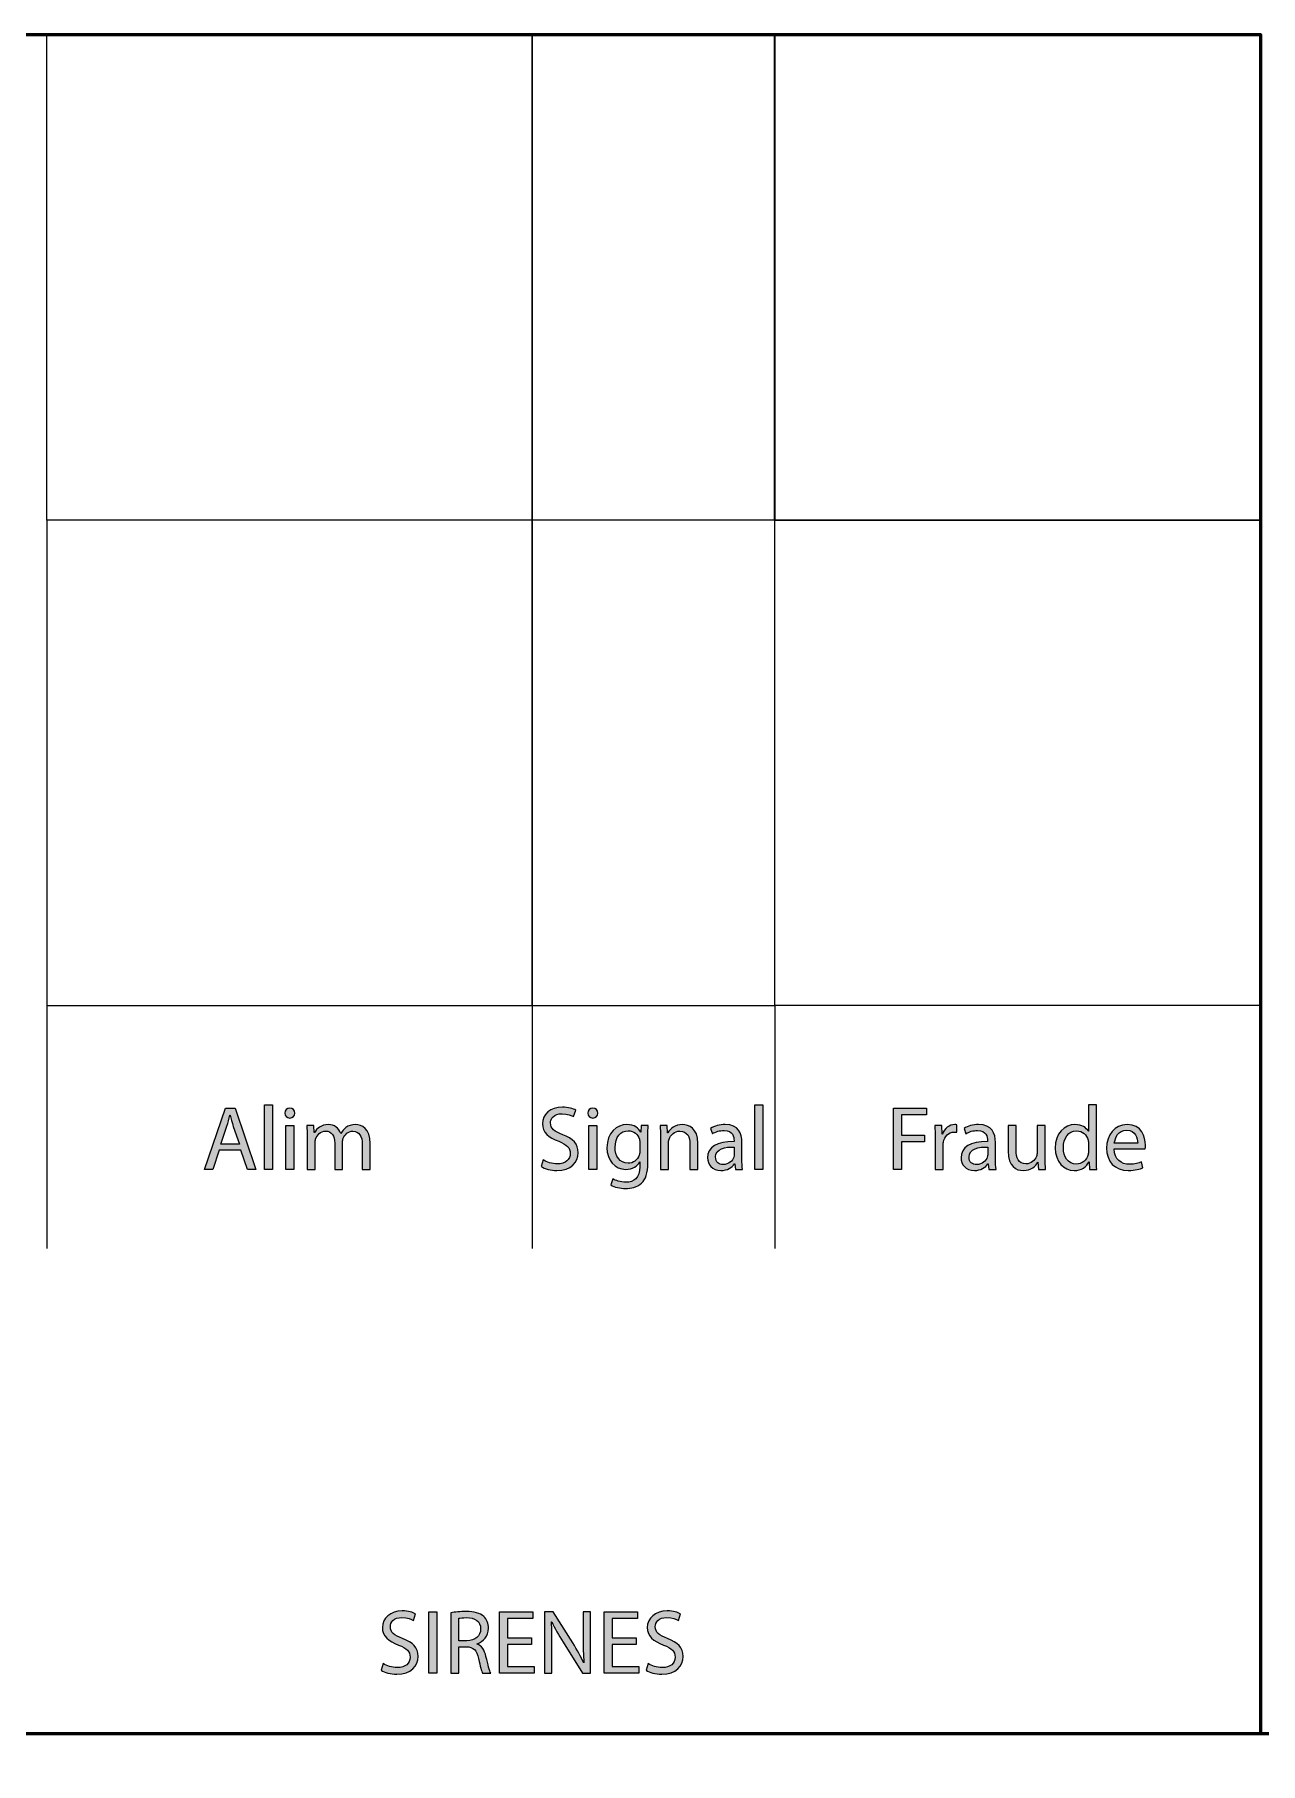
# Model space of a CAD drawing. Header units: inches. Extents: x 1 to 361, y -269 to -21.
# Drawn here: x 227.6 to 268, y -198 to -141 of the extents above; entities that cross this region are included whole.
import ezdxf

# ---------------------------------------------------------------- set-up
doc = ezdxf.new("R2010")
doc.units = ezdxf.units.IN
doc.header["$MEASUREMENT"] = 0
doc.layers.add('Layer 1', color=7, linetype='Continuous')

# ---------------------------------------------------------------- blocks, each defined once
blk = doc.blocks.new('block 26')
at = {"layer": 'Layer 1'}
h = blk.add_hatch(color=7, dxfattribs=at)
h.dxf.hatch_style = 2
edge = h.paths.add_edge_path()
edge.add_spline(control_points=[(244.368, -178.082), (244.485, -178.157), (244.653, -178.214), (244.833, -178.214), (245.099, -178.214), (245.255, -178.073), (245.255, -177.869), (245.255, -177.683), (245.147, -177.572), (244.875, -177.47), (244.545, -177.35), (244.341, -177.176), (244.341, -176.894), (244.341, -176.58), (244.602, -176.346), (244.995, -176.346), (245.198, -176.346), (245.351, -176.394), (245.438, -176.445), (245.438, -176.445), (245.366, -176.658), (245.366, -176.658), (245.303, -176.619), (245.168, -176.562), (244.986, -176.562), (244.709, -176.562), (244.605, -176.727), (244.605, -176.864), (244.605, -177.053), (244.727, -177.146), (245.006, -177.254), (245.348, -177.386), (245.519, -177.551), (245.519, -177.848), (245.519, -178.16), (245.291, -178.433), (244.815, -178.433), (244.62, -178.433), (244.407, -178.373), (244.299, -178.301), (244.299, -178.301), (244.368, -178.082), (244.368, -178.082)], knot_values=[0, 0, 0, 0, 1, 1, 1, 2, 2, 2, 3, 3, 3, 4, 4, 4, 5, 5, 5, 6, 6, 6, 7, 7, 7, 8, 8, 8, 9, 9, 9, 10, 10, 10, 11, 11, 11, 12, 12, 12, 13, 13, 13, 14, 14, 14, 14], degree=3, periodic=1)
h = blk.add_hatch(color=7, dxfattribs=at)
h.dxf.hatch_style = 2
edge = h.paths.add_edge_path()
edge.add_spline(control_points=[(246.164, -176.541), (246.164, -176.631), (246.101, -176.703), (245.996, -176.703), (245.9, -176.703), (245.837, -176.631), (245.837, -176.541), (245.837, -176.451), (245.903, -176.376), (246.002, -176.376), (246.098, -176.376), (246.164, -176.448), (246.164, -176.541)], knot_values=[0, 0, 0, 0, 1, 1, 1, 2, 2, 2, 3, 3, 3, 4, 4, 4, 4], degree=3, periodic=1)
h.paths.add_polyline_path([(245.87, -178.4), (245.87, -176.948), (246.133, -176.948), (246.133, -178.4)])
h = blk.add_hatch(color=7, dxfattribs=at)
h.dxf.hatch_style = 2
h.paths.add_polyline_path([(251.34, -176.271), (251.603, -176.271), (251.603, -178.4), (251.34, -178.4)])
h = blk.add_hatch(color=7, dxfattribs=at)
h.dxf.hatch_style = 2
edge = h.paths.add_edge_path()
edge.add_spline(control_points=[(247.813, -178.187), (247.813, -178.523), (247.744, -178.723), (247.606, -178.852), (247.462, -178.981), (247.258, -179.026), (247.075, -179.026), (246.901, -179.026), (246.709, -178.984), (246.592, -178.906), (246.592, -178.906), (246.659, -178.702), (246.659, -178.702), (246.754, -178.765), (246.904, -178.819), (247.084, -178.819), (247.354, -178.819), (247.552, -178.678), (247.552, -178.31), (247.552, -178.31), (247.552, -178.151), (247.552, -178.151), (247.552, -178.151), (247.546, -178.151), (247.546, -178.151), (247.468, -178.286), (247.309, -178.394), (247.084, -178.394), (246.725, -178.394), (246.466, -178.088), (246.466, -177.686), (246.466, -177.194), (246.787, -176.918), (247.123, -176.918), (247.375, -176.918), (247.51, -177.047), (247.576, -177.167), (247.576, -177.167), (247.582, -177.167), (247.582, -177.167), (247.582, -177.167), (247.591, -176.948), (247.591, -176.948), (247.591, -176.948), (247.825, -176.948), (247.825, -176.948), (247.816, -177.05), (247.813, -177.17), (247.813, -177.344), (247.813, -177.344), (247.813, -178.187), (247.813, -178.187)], knot_values=[0, 0, 0, 0, 1, 1, 1, 2, 2, 2, 3, 3, 3, 4, 4, 4, 5, 5, 5, 6, 6, 6, 7, 7, 7, 8, 8, 8, 9, 9, 9, 10, 10, 10, 11, 11, 11, 12, 12, 12, 13, 13, 13, 14, 14, 14, 15, 15, 15, 16, 16, 16, 17, 17, 17, 17], degree=3, periodic=1)
edge = h.paths.add_edge_path()
edge.add_spline(control_points=[(247.549, -177.521), (247.549, -177.476), (247.546, -177.437), (247.534, -177.404), (247.486, -177.248), (247.36, -177.122), (247.165, -177.122), (246.913, -177.122), (246.734, -177.335), (246.734, -177.671), (246.734, -177.956), (246.88, -178.193), (247.162, -178.193), (247.327, -178.193), (247.474, -178.091), (247.528, -177.923), (247.543, -177.878), (247.549, -177.827), (247.549, -177.782), (247.549, -177.782), (247.549, -177.521), (247.549, -177.521)], knot_values=[0, 0, 0, 0, 1, 1, 1, 2, 2, 2, 3, 3, 3, 4, 4, 4, 5, 5, 5, 6, 6, 6, 7, 7, 7, 7], degree=3, periodic=1)
h = blk.add_hatch(color=7, dxfattribs=at)
h.dxf.hatch_style = 2
edge = h.paths.add_edge_path()
edge.add_spline(control_points=[(248.23, -177.341), (248.23, -177.188), (248.227, -177.068), (248.218, -176.948), (248.218, -176.948), (248.452, -176.948), (248.452, -176.948), (248.452, -176.948), (248.466, -177.188), (248.466, -177.188), (248.466, -177.188), (248.473, -177.188), (248.473, -177.188), (248.544, -177.053), (248.712, -176.918), (248.952, -176.918), (249.153, -176.918), (249.465, -177.038), (249.465, -177.536), (249.465, -177.536), (249.465, -178.4), (249.465, -178.4), (249.465, -178.4), (249.201, -178.4), (249.201, -178.4), (249.201, -178.4), (249.201, -177.563), (249.201, -177.563), (249.201, -177.329), (249.114, -177.134), (248.865, -177.134), (248.695, -177.134), (248.56, -177.257), (248.512, -177.404), (248.5, -177.437), (248.493, -177.482), (248.493, -177.527), (248.493, -177.527), (248.493, -178.4), (248.493, -178.4), (248.493, -178.4), (248.23, -178.4), (248.23, -178.4), (248.23, -178.4), (248.23, -177.341), (248.23, -177.341)], knot_values=[0, 0, 0, 0, 1, 1, 1, 2, 2, 2, 3, 3, 3, 4, 4, 4, 5, 5, 5, 6, 6, 6, 7, 7, 7, 8, 8, 8, 9, 9, 9, 10, 10, 10, 11, 11, 11, 12, 12, 12, 13, 13, 13, 14, 14, 14, 15, 15, 15, 15], degree=3, periodic=1)
h = blk.add_hatch(color=7, dxfattribs=at)
h.dxf.hatch_style = 2
edge = h.paths.add_edge_path()
edge.add_spline(control_points=[(250.913, -178.052), (250.913, -178.178), (250.919, -178.301), (250.935, -178.4), (250.935, -178.4), (250.698, -178.4), (250.698, -178.4), (250.698, -178.4), (250.677, -178.217), (250.677, -178.217), (250.677, -178.217), (250.667, -178.217), (250.667, -178.217), (250.587, -178.331), (250.431, -178.433), (250.223, -178.433), (249.93, -178.433), (249.78, -178.226), (249.78, -178.016), (249.78, -177.665), (250.092, -177.473), (250.653, -177.476), (250.653, -177.476), (250.653, -177.446), (250.653, -177.446), (250.653, -177.329), (250.62, -177.11), (250.323, -177.113), (250.185, -177.113), (250.044, -177.152), (249.942, -177.221), (249.942, -177.221), (249.882, -177.044), (249.882, -177.044), (250.002, -176.969), (250.179, -176.918), (250.362, -176.918), (250.806, -176.918), (250.913, -177.221), (250.913, -177.509), (250.913, -177.509), (250.913, -178.052), (250.913, -178.052)], knot_values=[0, 0, 0, 0, 1, 1, 1, 2, 2, 2, 3, 3, 3, 4, 4, 4, 5, 5, 5, 6, 6, 6, 7, 7, 7, 8, 8, 8, 9, 9, 9, 10, 10, 10, 11, 11, 11, 12, 12, 12, 13, 13, 13, 14, 14, 14, 14], degree=3, periodic=1)
edge = h.paths.add_edge_path()
edge.add_spline(control_points=[(250.658, -177.659), (250.371, -177.653), (250.044, -177.704), (250.044, -177.986), (250.044, -178.16), (250.158, -178.238), (250.29, -178.238), (250.482, -178.238), (250.605, -178.118), (250.647, -177.995), (250.656, -177.965), (250.658, -177.935), (250.658, -177.911), (250.658, -177.911), (250.658, -177.659), (250.658, -177.659)], knot_values=[0, 0, 0, 0, 1, 1, 1, 2, 2, 2, 3, 3, 3, 4, 4, 4, 5, 5, 5, 5], degree=3, periodic=1)
at = {"layer": 'Layer 1', "lineweight": 0}
for points in [[(251.34, -176.271), (251.603, -176.271), (251.603, -178.4), (251.34, -178.4), (251.34, -176.271)], [(245.87, -178.4), (245.87, -176.948), (246.133, -176.948), (246.133, -178.4), (245.87, -178.4)]]:
    blk.add_lwpolyline(points, dxfattribs=at)
for points, knots in [([(244.368, -178.082), (244.485, -178.157), (244.653, -178.214), (244.833, -178.214), (245.099, -178.214), (245.255, -178.073), (245.255, -177.869), (245.255, -177.683), (245.147, -177.572), (244.875, -177.47), (244.545, -177.35), (244.341, -177.176), (244.341, -176.894), (244.341, -176.58), (244.602, -176.346), (244.995, -176.346), (245.198, -176.346), (245.351, -176.394), (245.438, -176.445), (245.438, -176.445), (245.366, -176.658), (245.366, -176.658), (245.303, -176.619), (245.168, -176.562), (244.986, -176.562), (244.709, -176.562), (244.605, -176.727), (244.605, -176.864), (244.605, -177.053), (244.727, -177.146), (245.006, -177.254), (245.348, -177.386), (245.519, -177.551), (245.519, -177.848), (245.519, -178.16), (245.291, -178.433), (244.815, -178.433), (244.62, -178.433), (244.407, -178.373), (244.299, -178.301), (244.299, -178.301), (244.368, -178.082), (244.368, -178.082)], [0, 0, 0, 0, 1, 1, 1, 2, 2, 2, 3, 3, 3, 4, 4, 4, 5, 5, 5, 6, 6, 6, 7, 7, 7, 8, 8, 8, 9, 9, 9, 10, 10, 10, 11, 11, 11, 12, 12, 12, 13, 13, 13, 14, 14, 14, 14]), ([(246.164, -176.541), (246.164, -176.631), (246.101, -176.703), (245.996, -176.703), (245.9, -176.703), (245.837, -176.631), (245.837, -176.541), (245.837, -176.451), (245.903, -176.376), (246.002, -176.376), (246.098, -176.376), (246.164, -176.448), (246.164, -176.541)], [0, 0, 0, 0, 1, 1, 1, 2, 2, 2, 3, 3, 3, 4, 4, 4, 4]), ([(247.813, -178.187), (247.813, -178.523), (247.744, -178.723), (247.606, -178.852), (247.462, -178.981), (247.258, -179.026), (247.075, -179.026), (246.901, -179.026), (246.709, -178.984), (246.592, -178.906), (246.592, -178.906), (246.659, -178.702), (246.659, -178.702), (246.754, -178.765), (246.904, -178.819), (247.084, -178.819), (247.354, -178.819), (247.552, -178.678), (247.552, -178.31), (247.552, -178.31), (247.552, -178.151), (247.552, -178.151), (247.552, -178.151), (247.546, -178.151), (247.546, -178.151), (247.468, -178.286), (247.309, -178.394), (247.084, -178.394), (246.725, -178.394), (246.466, -178.088), (246.466, -177.686), (246.466, -177.194), (246.787, -176.918), (247.123, -176.918), (247.375, -176.918), (247.51, -177.047), (247.576, -177.167), (247.576, -177.167), (247.582, -177.167), (247.582, -177.167), (247.582, -177.167), (247.591, -176.948), (247.591, -176.948), (247.591, -176.948), (247.825, -176.948), (247.825, -176.948), (247.816, -177.05), (247.813, -177.17), (247.813, -177.344), (247.813, -177.344), (247.813, -178.187), (247.813, -178.187)], [0, 0, 0, 0, 1, 1, 1, 2, 2, 2, 3, 3, 3, 4, 4, 4, 5, 5, 5, 6, 6, 6, 7, 7, 7, 8, 8, 8, 9, 9, 9, 10, 10, 10, 11, 11, 11, 12, 12, 12, 13, 13, 13, 14, 14, 14, 15, 15, 15, 16, 16, 16, 17, 17, 17, 17]), ([(247.549, -177.521), (247.549, -177.476), (247.546, -177.437), (247.534, -177.404), (247.486, -177.248), (247.36, -177.122), (247.165, -177.122), (246.913, -177.122), (246.734, -177.335), (246.734, -177.671), (246.734, -177.956), (246.88, -178.193), (247.162, -178.193), (247.327, -178.193), (247.474, -178.091), (247.528, -177.923), (247.543, -177.878), (247.549, -177.827), (247.549, -177.782), (247.549, -177.782), (247.549, -177.521), (247.549, -177.521)], [0, 0, 0, 0, 1, 1, 1, 2, 2, 2, 3, 3, 3, 4, 4, 4, 5, 5, 5, 6, 6, 6, 7, 7, 7, 7]), ([(248.23, -177.341), (248.23, -177.188), (248.227, -177.068), (248.218, -176.948), (248.218, -176.948), (248.452, -176.948), (248.452, -176.948), (248.452, -176.948), (248.466, -177.188), (248.466, -177.188), (248.466, -177.188), (248.473, -177.188), (248.473, -177.188), (248.544, -177.053), (248.712, -176.918), (248.952, -176.918), (249.153, -176.918), (249.465, -177.038), (249.465, -177.536), (249.465, -177.536), (249.465, -178.4), (249.465, -178.4), (249.465, -178.4), (249.201, -178.4), (249.201, -178.4), (249.201, -178.4), (249.201, -177.563), (249.201, -177.563), (249.201, -177.329), (249.114, -177.134), (248.865, -177.134), (248.695, -177.134), (248.56, -177.257), (248.512, -177.404), (248.5, -177.437), (248.493, -177.482), (248.493, -177.527), (248.493, -177.527), (248.493, -178.4), (248.493, -178.4), (248.493, -178.4), (248.23, -178.4), (248.23, -178.4), (248.23, -178.4), (248.23, -177.341), (248.23, -177.341)], [0, 0, 0, 0, 1, 1, 1, 2, 2, 2, 3, 3, 3, 4, 4, 4, 5, 5, 5, 6, 6, 6, 7, 7, 7, 8, 8, 8, 9, 9, 9, 10, 10, 10, 11, 11, 11, 12, 12, 12, 13, 13, 13, 14, 14, 14, 15, 15, 15, 15]), ([(250.913, -178.052), (250.913, -178.178), (250.919, -178.301), (250.935, -178.4), (250.935, -178.4), (250.698, -178.4), (250.698, -178.4), (250.698, -178.4), (250.677, -178.217), (250.677, -178.217), (250.677, -178.217), (250.667, -178.217), (250.667, -178.217), (250.587, -178.331), (250.431, -178.433), (250.223, -178.433), (249.93, -178.433), (249.78, -178.226), (249.78, -178.016), (249.78, -177.665), (250.092, -177.473), (250.653, -177.476), (250.653, -177.476), (250.653, -177.446), (250.653, -177.446), (250.653, -177.329), (250.62, -177.11), (250.323, -177.113), (250.185, -177.113), (250.044, -177.152), (249.942, -177.221), (249.942, -177.221), (249.882, -177.044), (249.882, -177.044), (250.002, -176.969), (250.179, -176.918), (250.362, -176.918), (250.806, -176.918), (250.913, -177.221), (250.913, -177.509), (250.913, -177.509), (250.913, -178.052), (250.913, -178.052)], [0, 0, 0, 0, 1, 1, 1, 2, 2, 2, 3, 3, 3, 4, 4, 4, 5, 5, 5, 6, 6, 6, 7, 7, 7, 8, 8, 8, 9, 9, 9, 10, 10, 10, 11, 11, 11, 12, 12, 12, 13, 13, 13, 14, 14, 14, 14]), ([(250.658, -177.659), (250.371, -177.653), (250.044, -177.704), (250.044, -177.986), (250.044, -178.16), (250.158, -178.238), (250.29, -178.238), (250.482, -178.238), (250.605, -178.118), (250.647, -177.995), (250.656, -177.965), (250.658, -177.935), (250.658, -177.911), (250.658, -177.911), (250.658, -177.659), (250.658, -177.659)], [0, 0, 0, 0, 1, 1, 1, 2, 2, 2, 3, 3, 3, 4, 4, 4, 5, 5, 5, 5])]:
    blk.add_open_spline(points, degree=3, knots=knots, dxfattribs=at)
blk = doc.blocks.new('block 29')
at = {"layer": 'Layer 1'}
h = blk.add_hatch(color=7, dxfattribs=at)
h.dxf.hatch_style = 2
h.paths.add_polyline_path([(255.906, -176.379), (256.994, -176.379), (256.994, -176.598), (256.17, -176.598), (256.17, -177.269), (256.931, -177.269), (256.931, -177.485), (256.17, -177.485), (256.17, -178.4), (255.906, -178.4)])
h = blk.add_hatch(color=7, dxfattribs=at)
h.dxf.hatch_style = 2
edge = h.paths.add_edge_path()
edge.add_spline(control_points=[(262.596, -176.271), (262.596, -176.271), (262.596, -178.025), (262.596, -178.025), (262.596, -178.154), (262.602, -178.301), (262.608, -178.4), (262.608, -178.4), (262.374, -178.4), (262.374, -178.4), (262.374, -178.4), (262.362, -178.148), (262.362, -178.148), (262.362, -178.148), (262.353, -178.148), (262.353, -178.148), (262.275, -178.31), (262.101, -178.433), (261.864, -178.433), (261.514, -178.433), (261.241, -178.136), (261.241, -177.695), (261.237, -177.212), (261.541, -176.918), (261.891, -176.918), (262.116, -176.918), (262.263, -177.023), (262.329, -177.137), (262.329, -177.137), (262.335, -177.137), (262.335, -177.137), (262.335, -177.137), (262.335, -176.271), (262.335, -176.271), (262.335, -176.271), (262.596, -176.271), (262.596, -176.271)], knot_values=[0, 0, 0, 0, 1, 1, 1, 2, 2, 2, 3, 3, 3, 4, 4, 4, 5, 5, 5, 6, 6, 6, 7, 7, 7, 8, 8, 8, 9, 9, 9, 10, 10, 10, 11, 11, 11, 12, 12, 12, 12], degree=3, periodic=1)
edge = h.paths.add_edge_path()
edge.add_spline(control_points=[(262.335, -177.539), (262.335, -177.506), (262.332, -177.461), (262.323, -177.428), (262.284, -177.263), (262.14, -177.125), (261.942, -177.125), (261.669, -177.125), (261.508, -177.365), (261.508, -177.683), (261.508, -177.977), (261.654, -178.22), (261.936, -178.22), (262.113, -178.22), (262.275, -178.1), (262.323, -177.905), (262.332, -177.869), (262.335, -177.833), (262.335, -177.791), (262.335, -177.791), (262.335, -177.539), (262.335, -177.539)], knot_values=[0, 0, 0, 0, 1, 1, 1, 2, 2, 2, 3, 3, 3, 4, 4, 4, 5, 5, 5, 6, 6, 6, 7, 7, 7, 7], degree=3, periodic=1)
h = blk.add_hatch(color=7, dxfattribs=at)
h.dxf.hatch_style = 2
edge = h.paths.add_edge_path()
edge.add_spline(control_points=[(257.282, -177.401), (257.282, -177.23), (257.28, -177.083), (257.271, -176.948), (257.271, -176.948), (257.502, -176.948), (257.502, -176.948), (257.502, -176.948), (257.513, -177.236), (257.513, -177.236), (257.513, -177.236), (257.522, -177.236), (257.522, -177.236), (257.588, -177.041), (257.75, -176.918), (257.927, -176.918), (257.954, -176.918), (257.975, -176.922), (257.999, -176.924), (257.999, -176.924), (257.999, -177.173), (257.999, -177.173), (257.972, -177.167), (257.945, -177.167), (257.909, -177.167), (257.723, -177.167), (257.591, -177.305), (257.555, -177.503), (257.549, -177.539), (257.546, -177.584), (257.546, -177.626), (257.546, -177.626), (257.546, -178.4), (257.546, -178.4), (257.546, -178.4), (257.282, -178.4), (257.282, -178.4), (257.282, -178.4), (257.282, -177.401), (257.282, -177.401)], knot_values=[0, 0, 0, 0, 1, 1, 1, 2, 2, 2, 3, 3, 3, 4, 4, 4, 5, 5, 5, 6, 6, 6, 7, 7, 7, 8, 8, 8, 9, 9, 9, 10, 10, 10, 11, 11, 11, 12, 12, 12, 13, 13, 13, 13], degree=3, periodic=1)
h = blk.add_hatch(color=7, dxfattribs=at)
h.dxf.hatch_style = 2
edge = h.paths.add_edge_path()
edge.add_spline(control_points=[(259.268, -178.052), (259.268, -178.178), (259.274, -178.301), (259.288, -178.4), (259.288, -178.4), (259.052, -178.4), (259.052, -178.4), (259.052, -178.4), (259.031, -178.217), (259.031, -178.217), (259.031, -178.217), (259.022, -178.217), (259.022, -178.217), (258.941, -178.331), (258.785, -178.433), (258.578, -178.433), (258.284, -178.433), (258.134, -178.226), (258.134, -178.016), (258.134, -177.665), (258.446, -177.473), (259.006, -177.476), (259.006, -177.476), (259.006, -177.446), (259.006, -177.446), (259.006, -177.329), (258.973, -177.11), (258.677, -177.113), (258.539, -177.113), (258.398, -177.152), (258.296, -177.221), (258.296, -177.221), (258.236, -177.044), (258.236, -177.044), (258.356, -176.969), (258.533, -176.918), (258.716, -176.918), (259.159, -176.918), (259.268, -177.221), (259.268, -177.509), (259.268, -177.509), (259.268, -178.052), (259.268, -178.052)], knot_values=[0, 0, 0, 0, 1, 1, 1, 2, 2, 2, 3, 3, 3, 4, 4, 4, 5, 5, 5, 6, 6, 6, 7, 7, 7, 8, 8, 8, 9, 9, 9, 10, 10, 10, 11, 11, 11, 12, 12, 12, 13, 13, 13, 14, 14, 14, 14], degree=3, periodic=1)
edge = h.paths.add_edge_path()
edge.add_spline(control_points=[(259.013, -177.659), (258.725, -177.653), (258.398, -177.704), (258.398, -177.986), (258.398, -178.16), (258.512, -178.238), (258.644, -178.238), (258.836, -178.238), (258.959, -178.118), (259.001, -177.995), (259.01, -177.965), (259.013, -177.935), (259.013, -177.911), (259.013, -177.911), (259.013, -177.659), (259.013, -177.659)], knot_values=[0, 0, 0, 0, 1, 1, 1, 2, 2, 2, 3, 3, 3, 4, 4, 4, 5, 5, 5, 5], degree=3, periodic=1)
h = blk.add_hatch(color=7, dxfattribs=at)
h.dxf.hatch_style = 2
edge = h.paths.add_edge_path()
edge.add_spline(control_points=[(260.907, -178.001), (260.907, -178.154), (260.911, -178.286), (260.92, -178.4), (260.92, -178.4), (260.686, -178.4), (260.686, -178.4), (260.686, -178.4), (260.671, -178.163), (260.671, -178.163), (260.671, -178.163), (260.665, -178.163), (260.665, -178.163), (260.599, -178.28), (260.443, -178.433), (260.185, -178.433), (259.957, -178.433), (259.684, -178.304), (259.684, -177.797), (259.684, -177.797), (259.684, -176.948), (259.684, -176.948), (259.684, -176.948), (259.948, -176.948), (259.948, -176.948), (259.948, -176.948), (259.948, -177.749), (259.948, -177.749), (259.948, -178.025), (260.035, -178.214), (260.272, -178.214), (260.449, -178.214), (260.572, -178.091), (260.62, -177.971), (260.635, -177.935), (260.644, -177.887), (260.644, -177.836), (260.644, -177.836), (260.644, -176.948), (260.644, -176.948), (260.644, -176.948), (260.907, -176.948), (260.907, -176.948), (260.907, -176.948), (260.907, -178.001), (260.907, -178.001)], knot_values=[0, 0, 0, 0, 1, 1, 1, 2, 2, 2, 3, 3, 3, 4, 4, 4, 5, 5, 5, 6, 6, 6, 7, 7, 7, 8, 8, 8, 9, 9, 9, 10, 10, 10, 11, 11, 11, 12, 12, 12, 13, 13, 13, 14, 14, 14, 15, 15, 15, 15], degree=3, periodic=1)
h = blk.add_hatch(color=7, dxfattribs=at)
h.dxf.hatch_style = 2
edge = h.paths.add_edge_path()
edge.add_spline(control_points=[(263.184, -177.722), (263.189, -178.079), (263.415, -178.226), (263.681, -178.226), (263.87, -178.226), (263.987, -178.193), (264.083, -178.151), (264.083, -178.151), (264.131, -178.34), (264.131, -178.34), (264.038, -178.382), (263.876, -178.433), (263.646, -178.433), (263.199, -178.433), (262.932, -178.136), (262.932, -177.698), (262.932, -177.26), (263.189, -176.918), (263.613, -176.918), (264.089, -176.918), (264.212, -177.332), (264.212, -177.599), (264.212, -177.653), (264.209, -177.692), (264.203, -177.722), (264.203, -177.722), (263.184, -177.722), (263.184, -177.722)], knot_values=[0, 0, 0, 0, 1, 1, 1, 2, 2, 2, 3, 3, 3, 4, 4, 4, 5, 5, 5, 6, 6, 6, 7, 7, 7, 8, 8, 8, 9, 9, 9, 9], degree=3, periodic=1)
edge = h.paths.add_edge_path()
edge.add_spline(control_points=[(263.957, -177.533), (263.96, -177.368), (263.888, -177.107), (263.592, -177.107), (263.322, -177.107), (263.208, -177.35), (263.187, -177.533), (263.187, -177.533), (263.957, -177.533), (263.957, -177.533)], knot_values=[0, 0, 0, 0, 1, 1, 1, 2, 2, 2, 3, 3, 3, 3], degree=3, periodic=1)
at = {"layer": 'Layer 1', "lineweight": 0}
blk.add_lwpolyline([(255.906, -176.379), (256.994, -176.379), (256.994, -176.598), (256.17, -176.598), (256.17, -177.269), (256.931, -177.269), (256.931, -177.485), (256.17, -177.485), (256.17, -178.4), (255.906, -178.4), (255.906, -176.379)], dxfattribs=at)
for points, knots in [([(262.596, -176.271), (262.596, -176.271), (262.596, -178.025), (262.596, -178.025), (262.596, -178.154), (262.602, -178.301), (262.608, -178.4), (262.608, -178.4), (262.374, -178.4), (262.374, -178.4), (262.374, -178.4), (262.362, -178.148), (262.362, -178.148), (262.362, -178.148), (262.353, -178.148), (262.353, -178.148), (262.275, -178.31), (262.101, -178.433), (261.864, -178.433), (261.514, -178.433), (261.241, -178.136), (261.241, -177.695), (261.237, -177.212), (261.541, -176.918), (261.891, -176.918), (262.116, -176.918), (262.263, -177.023), (262.329, -177.137), (262.329, -177.137), (262.335, -177.137), (262.335, -177.137), (262.335, -177.137), (262.335, -176.271), (262.335, -176.271), (262.335, -176.271), (262.596, -176.271), (262.596, -176.271)], [0, 0, 0, 0, 1, 1, 1, 2, 2, 2, 3, 3, 3, 4, 4, 4, 5, 5, 5, 6, 6, 6, 7, 7, 7, 8, 8, 8, 9, 9, 9, 10, 10, 10, 11, 11, 11, 12, 12, 12, 12]), ([(257.282, -177.401), (257.282, -177.23), (257.28, -177.083), (257.271, -176.948), (257.271, -176.948), (257.502, -176.948), (257.502, -176.948), (257.502, -176.948), (257.513, -177.236), (257.513, -177.236), (257.513, -177.236), (257.522, -177.236), (257.522, -177.236), (257.588, -177.041), (257.75, -176.918), (257.927, -176.918), (257.954, -176.918), (257.975, -176.922), (257.999, -176.924), (257.999, -176.924), (257.999, -177.173), (257.999, -177.173), (257.972, -177.167), (257.945, -177.167), (257.909, -177.167), (257.723, -177.167), (257.591, -177.305), (257.555, -177.503), (257.549, -177.539), (257.546, -177.584), (257.546, -177.626), (257.546, -177.626), (257.546, -178.4), (257.546, -178.4), (257.546, -178.4), (257.282, -178.4), (257.282, -178.4), (257.282, -178.4), (257.282, -177.401), (257.282, -177.401)], [0, 0, 0, 0, 1, 1, 1, 2, 2, 2, 3, 3, 3, 4, 4, 4, 5, 5, 5, 6, 6, 6, 7, 7, 7, 8, 8, 8, 9, 9, 9, 10, 10, 10, 11, 11, 11, 12, 12, 12, 13, 13, 13, 13]), ([(259.268, -178.052), (259.268, -178.178), (259.274, -178.301), (259.288, -178.4), (259.288, -178.4), (259.052, -178.4), (259.052, -178.4), (259.052, -178.4), (259.031, -178.217), (259.031, -178.217), (259.031, -178.217), (259.022, -178.217), (259.022, -178.217), (258.941, -178.331), (258.785, -178.433), (258.578, -178.433), (258.284, -178.433), (258.134, -178.226), (258.134, -178.016), (258.134, -177.665), (258.446, -177.473), (259.006, -177.476), (259.006, -177.476), (259.006, -177.446), (259.006, -177.446), (259.006, -177.329), (258.973, -177.11), (258.677, -177.113), (258.539, -177.113), (258.398, -177.152), (258.296, -177.221), (258.296, -177.221), (258.236, -177.044), (258.236, -177.044), (258.356, -176.969), (258.533, -176.918), (258.716, -176.918), (259.159, -176.918), (259.268, -177.221), (259.268, -177.509), (259.268, -177.509), (259.268, -178.052), (259.268, -178.052)], [0, 0, 0, 0, 1, 1, 1, 2, 2, 2, 3, 3, 3, 4, 4, 4, 5, 5, 5, 6, 6, 6, 7, 7, 7, 8, 8, 8, 9, 9, 9, 10, 10, 10, 11, 11, 11, 12, 12, 12, 13, 13, 13, 14, 14, 14, 14]), ([(260.907, -178.001), (260.907, -178.154), (260.911, -178.286), (260.92, -178.4), (260.92, -178.4), (260.686, -178.4), (260.686, -178.4), (260.686, -178.4), (260.671, -178.163), (260.671, -178.163), (260.671, -178.163), (260.665, -178.163), (260.665, -178.163), (260.599, -178.28), (260.443, -178.433), (260.185, -178.433), (259.957, -178.433), (259.684, -178.304), (259.684, -177.797), (259.684, -177.797), (259.684, -176.948), (259.684, -176.948), (259.684, -176.948), (259.948, -176.948), (259.948, -176.948), (259.948, -176.948), (259.948, -177.749), (259.948, -177.749), (259.948, -178.025), (260.035, -178.214), (260.272, -178.214), (260.449, -178.214), (260.572, -178.091), (260.62, -177.971), (260.635, -177.935), (260.644, -177.887), (260.644, -177.836), (260.644, -177.836), (260.644, -176.948), (260.644, -176.948), (260.644, -176.948), (260.907, -176.948), (260.907, -176.948), (260.907, -176.948), (260.907, -178.001), (260.907, -178.001)], [0, 0, 0, 0, 1, 1, 1, 2, 2, 2, 3, 3, 3, 4, 4, 4, 5, 5, 5, 6, 6, 6, 7, 7, 7, 8, 8, 8, 9, 9, 9, 10, 10, 10, 11, 11, 11, 12, 12, 12, 13, 13, 13, 14, 14, 14, 15, 15, 15, 15]), ([(262.335, -177.539), (262.335, -177.506), (262.332, -177.461), (262.323, -177.428), (262.284, -177.263), (262.14, -177.125), (261.942, -177.125), (261.669, -177.125), (261.508, -177.365), (261.508, -177.683), (261.508, -177.977), (261.654, -178.22), (261.936, -178.22), (262.113, -178.22), (262.275, -178.1), (262.323, -177.905), (262.332, -177.869), (262.335, -177.833), (262.335, -177.791), (262.335, -177.791), (262.335, -177.539), (262.335, -177.539)], [0, 0, 0, 0, 1, 1, 1, 2, 2, 2, 3, 3, 3, 4, 4, 4, 5, 5, 5, 6, 6, 6, 7, 7, 7, 7]), ([(263.184, -177.722), (263.189, -178.079), (263.415, -178.226), (263.681, -178.226), (263.87, -178.226), (263.987, -178.193), (264.083, -178.151), (264.083, -178.151), (264.131, -178.34), (264.131, -178.34), (264.038, -178.382), (263.876, -178.433), (263.646, -178.433), (263.199, -178.433), (262.932, -178.136), (262.932, -177.698), (262.932, -177.26), (263.189, -176.918), (263.613, -176.918), (264.089, -176.918), (264.212, -177.332), (264.212, -177.599), (264.212, -177.653), (264.209, -177.692), (264.203, -177.722), (264.203, -177.722), (263.184, -177.722), (263.184, -177.722)], [0, 0, 0, 0, 1, 1, 1, 2, 2, 2, 3, 3, 3, 4, 4, 4, 5, 5, 5, 6, 6, 6, 7, 7, 7, 8, 8, 8, 9, 9, 9, 9]), ([(263.957, -177.533), (263.96, -177.368), (263.888, -177.107), (263.592, -177.107), (263.322, -177.107), (263.208, -177.35), (263.187, -177.533), (263.187, -177.533), (263.957, -177.533), (263.957, -177.533)], [0, 0, 0, 0, 1, 1, 1, 2, 2, 2, 3, 3, 3, 3]), ([(259.013, -177.659), (258.725, -177.653), (258.398, -177.704), (258.398, -177.986), (258.398, -178.16), (258.512, -178.238), (258.644, -178.238), (258.836, -178.238), (258.959, -178.118), (259.001, -177.995), (259.01, -177.965), (259.013, -177.935), (259.013, -177.911), (259.013, -177.911), (259.013, -177.659), (259.013, -177.659)], [0, 0, 0, 0, 1, 1, 1, 2, 2, 2, 3, 3, 3, 4, 4, 4, 5, 5, 5, 5])]:
    blk.add_open_spline(points, degree=3, knots=knots, dxfattribs=at)
blk = doc.blocks.new('block 38')
at = {"layer": 'Layer 1'}
h = blk.add_hatch(color=7, dxfattribs=at)
h.dxf.hatch_style = 2
h.paths.add_polyline_path([(233.687, -177.764), (233.477, -178.4), (233.207, -178.4), (233.896, -176.379), (234.209, -176.379), (234.898, -178.4), (234.619, -178.4), (234.404, -177.764)])
edge = h.paths.add_edge_path()
edge.add_spline(control_points=[(234.353, -177.56), (234.353, -177.56), (234.151, -176.978), (234.151, -176.978), (234.107, -176.847), (234.076, -176.727), (234.047, -176.61), (234.047, -176.61), (234.04, -176.61), (234.04, -176.61), (234.011, -176.727), (233.981, -176.852), (233.939, -176.975), (233.939, -176.975), (233.741, -177.56), (233.741, -177.56), (233.741, -177.56), (234.353, -177.56), (234.353, -177.56)], knot_values=[0, 0, 0, 0, 1, 1, 1, 2, 2, 2, 3, 3, 3, 4, 4, 4, 5, 5, 5, 6, 6, 6, 6], degree=3, periodic=1)
h = blk.add_hatch(color=7, dxfattribs=at)
h.dxf.hatch_style = 2
h.paths.add_polyline_path([(235.177, -176.271), (235.441, -176.271), (235.441, -178.4), (235.177, -178.4)])
h = blk.add_hatch(color=7, dxfattribs=at)
h.dxf.hatch_style = 2
edge = h.paths.add_edge_path()
edge.add_spline(control_points=[(236.179, -176.541), (236.179, -176.631), (236.116, -176.703), (236.011, -176.703), (235.915, -176.703), (235.852, -176.631), (235.852, -176.541), (235.852, -176.451), (235.918, -176.376), (236.017, -176.376), (236.113, -176.376), (236.179, -176.448), (236.179, -176.541)], knot_values=[0, 0, 0, 0, 1, 1, 1, 2, 2, 2, 3, 3, 3, 4, 4, 4, 4], degree=3, periodic=1)
h.paths.add_polyline_path([(235.885, -178.4), (235.885, -176.948), (236.149, -176.948), (236.149, -178.4)])
h = blk.add_hatch(color=7, dxfattribs=at)
h.dxf.hatch_style = 2
edge = h.paths.add_edge_path()
edge.add_spline(control_points=[(236.586, -177.341), (236.586, -177.188), (236.58, -177.068), (236.575, -176.948), (236.575, -176.948), (236.806, -176.948), (236.806, -176.948), (236.806, -176.948), (236.817, -177.185), (236.817, -177.185), (236.817, -177.185), (236.826, -177.185), (236.826, -177.185), (236.908, -177.047), (237.042, -176.918), (237.285, -176.918), (237.48, -176.918), (237.63, -177.038), (237.693, -177.209), (237.693, -177.209), (237.698, -177.209), (237.698, -177.209), (237.744, -177.125), (237.804, -177.065), (237.864, -177.02), (237.951, -176.954), (238.044, -176.918), (238.181, -176.918), (238.376, -176.918), (238.661, -177.044), (238.661, -177.548), (238.661, -177.548), (238.661, -178.4), (238.661, -178.4), (238.661, -178.4), (238.403, -178.4), (238.403, -178.4), (238.403, -178.4), (238.403, -177.581), (238.403, -177.581), (238.403, -177.299), (238.299, -177.134), (238.088, -177.134), (237.936, -177.134), (237.822, -177.245), (237.774, -177.371), (237.762, -177.41), (237.753, -177.455), (237.753, -177.503), (237.753, -177.503), (237.753, -178.4), (237.753, -178.4), (237.753, -178.4), (237.495, -178.4), (237.495, -178.4), (237.495, -178.4), (237.495, -177.53), (237.495, -177.53), (237.495, -177.299), (237.393, -177.134), (237.192, -177.134), (237.03, -177.134), (236.908, -177.266), (236.865, -177.398), (236.85, -177.434), (236.844, -177.482), (236.844, -177.527), (236.844, -177.527), (236.844, -178.4), (236.844, -178.4), (236.844, -178.4), (236.586, -178.4), (236.586, -178.4), (236.586, -178.4), (236.586, -177.341), (236.586, -177.341)], knot_values=[0, 0, 0, 0, 1, 1, 1, 2, 2, 2, 3, 3, 3, 4, 4, 4, 5, 5, 5, 6, 6, 6, 7, 7, 7, 8, 8, 8, 9, 9, 9, 10, 10, 10, 11, 11, 11, 12, 12, 12, 13, 13, 13, 14, 14, 14, 15, 15, 15, 16, 16, 16, 17, 17, 17, 18, 18, 18, 19, 19, 19, 20, 20, 20, 21, 21, 21, 22, 22, 22, 23, 23, 23, 24, 24, 24, 25, 25, 25, 25], degree=3, periodic=1)
at = {"layer": 'Layer 1', "lineweight": 0}
for points in [[(233.687, -177.764), (233.477, -178.4), (233.207, -178.4), (233.896, -176.379), (234.209, -176.379), (234.898, -178.4), (234.619, -178.4), (234.404, -177.764), (233.687, -177.764)], [(235.177, -176.271), (235.441, -176.271), (235.441, -178.4), (235.177, -178.4), (235.177, -176.271)], [(235.885, -178.4), (235.885, -176.948), (236.149, -176.948), (236.149, -178.4), (235.885, -178.4)]]:
    blk.add_lwpolyline(points, dxfattribs=at)
for points, knots in [([(234.353, -177.56), (234.353, -177.56), (234.151, -176.978), (234.151, -176.978), (234.107, -176.847), (234.076, -176.727), (234.047, -176.61), (234.047, -176.61), (234.04, -176.61), (234.04, -176.61), (234.011, -176.727), (233.981, -176.852), (233.939, -176.975), (233.939, -176.975), (233.741, -177.56), (233.741, -177.56), (233.741, -177.56), (234.353, -177.56), (234.353, -177.56)], [0, 0, 0, 0, 1, 1, 1, 2, 2, 2, 3, 3, 3, 4, 4, 4, 5, 5, 5, 6, 6, 6, 6]), ([(236.179, -176.541), (236.179, -176.631), (236.116, -176.703), (236.011, -176.703), (235.915, -176.703), (235.852, -176.631), (235.852, -176.541), (235.852, -176.451), (235.918, -176.376), (236.017, -176.376), (236.113, -176.376), (236.179, -176.448), (236.179, -176.541)], [0, 0, 0, 0, 1, 1, 1, 2, 2, 2, 3, 3, 3, 4, 4, 4, 4]), ([(236.586, -177.341), (236.586, -177.188), (236.58, -177.068), (236.575, -176.948), (236.575, -176.948), (236.806, -176.948), (236.806, -176.948), (236.806, -176.948), (236.817, -177.185), (236.817, -177.185), (236.817, -177.185), (236.826, -177.185), (236.826, -177.185), (236.908, -177.047), (237.042, -176.918), (237.285, -176.918), (237.48, -176.918), (237.63, -177.038), (237.693, -177.209), (237.693, -177.209), (237.698, -177.209), (237.698, -177.209), (237.744, -177.125), (237.804, -177.065), (237.864, -177.02), (237.951, -176.954), (238.044, -176.918), (238.181, -176.918), (238.376, -176.918), (238.661, -177.044), (238.661, -177.548), (238.661, -177.548), (238.661, -178.4), (238.661, -178.4), (238.661, -178.4), (238.403, -178.4), (238.403, -178.4), (238.403, -178.4), (238.403, -177.581), (238.403, -177.581), (238.403, -177.299), (238.299, -177.134), (238.088, -177.134), (237.936, -177.134), (237.822, -177.245), (237.774, -177.371), (237.762, -177.41), (237.753, -177.455), (237.753, -177.503), (237.753, -177.503), (237.753, -178.4), (237.753, -178.4), (237.753, -178.4), (237.495, -178.4), (237.495, -178.4), (237.495, -178.4), (237.495, -177.53), (237.495, -177.53), (237.495, -177.299), (237.393, -177.134), (237.192, -177.134), (237.03, -177.134), (236.908, -177.266), (236.865, -177.398), (236.85, -177.434), (236.844, -177.482), (236.844, -177.527), (236.844, -177.527), (236.844, -178.4), (236.844, -178.4), (236.844, -178.4), (236.586, -178.4), (236.586, -178.4), (236.586, -178.4), (236.586, -177.341), (236.586, -177.341)], [0, 0, 0, 0, 1, 1, 1, 2, 2, 2, 3, 3, 3, 4, 4, 4, 5, 5, 5, 6, 6, 6, 7, 7, 7, 8, 8, 8, 9, 9, 9, 10, 10, 10, 11, 11, 11, 12, 12, 12, 13, 13, 13, 14, 14, 14, 15, 15, 15, 16, 16, 16, 17, 17, 17, 18, 18, 18, 19, 19, 19, 20, 20, 20, 21, 21, 21, 22, 22, 22, 23, 23, 23, 24, 24, 24, 25, 25, 25, 25])]:
    blk.add_open_spline(points, degree=3, knots=knots, dxfattribs=at)
blk = doc.blocks.new('block 39')
at = {"layer": 'Layer 1'}
h = blk.add_hatch(color=7, dxfattribs=at)
h.dxf.hatch_style = 2
edge = h.paths.add_edge_path()
edge.add_spline(control_points=[(239.09, -194.682), (239.207, -194.757), (239.375, -194.814), (239.555, -194.814), (239.822, -194.814), (239.978, -194.673), (239.978, -194.469), (239.978, -194.283), (239.87, -194.172), (239.597, -194.07), (239.267, -193.95), (239.063, -193.776), (239.063, -193.495), (239.063, -193.18), (239.324, -192.946), (239.717, -192.946), (239.921, -192.946), (240.074, -192.994), (240.16, -193.045), (240.16, -193.045), (240.089, -193.258), (240.089, -193.258), (240.026, -193.219), (239.891, -193.162), (239.708, -193.162), (239.432, -193.162), (239.327, -193.327), (239.327, -193.464), (239.327, -193.653), (239.45, -193.746), (239.729, -193.854), (240.071, -193.986), (240.242, -194.151), (240.242, -194.448), (240.242, -194.76), (240.014, -195.033), (239.537, -195.033), (239.342, -195.033), (239.13, -194.973), (239.021, -194.901), (239.021, -194.901), (239.09, -194.682), (239.09, -194.682)], knot_values=[0, 0, 0, 0, 1, 1, 1, 2, 2, 2, 3, 3, 3, 4, 4, 4, 5, 5, 5, 6, 6, 6, 7, 7, 7, 8, 8, 8, 9, 9, 9, 10, 10, 10, 11, 11, 11, 12, 12, 12, 13, 13, 13, 14, 14, 14, 14], degree=3, periodic=1)
h = blk.add_hatch(color=7, dxfattribs=at)
h.dxf.hatch_style = 2
h.paths.add_polyline_path([(240.862, -192.979), (240.862, -194.999), (240.599, -194.999), (240.599, -192.979)])
h = blk.add_hatch(color=7, dxfattribs=at)
h.dxf.hatch_style = 2
edge = h.paths.add_edge_path()
edge.add_spline(control_points=[(241.318, -193.006), (241.45, -192.982), (241.642, -192.964), (241.819, -192.964), (242.098, -192.964), (242.28, -193.018), (242.404, -193.129), (242.502, -193.219), (242.562, -193.357), (242.562, -193.515), (242.562, -193.779), (242.395, -193.956), (242.185, -194.028), (242.185, -194.028), (242.185, -194.037), (242.185, -194.037), (242.338, -194.091), (242.431, -194.235), (242.478, -194.445), (242.544, -194.727), (242.593, -194.922), (242.635, -194.999), (242.635, -194.999), (242.365, -194.999), (242.365, -194.999), (242.331, -194.94), (242.287, -194.769), (242.233, -194.517), (242.173, -194.238), (242.062, -194.133), (241.825, -194.124), (241.825, -194.124), (241.579, -194.124), (241.579, -194.124), (241.579, -194.124), (241.579, -194.999), (241.579, -194.999), (241.579, -194.999), (241.318, -194.999), (241.318, -194.999), (241.318, -194.999), (241.318, -193.006), (241.318, -193.006)], knot_values=[0, 0, 0, 0, 1, 1, 1, 2, 2, 2, 3, 3, 3, 4, 4, 4, 5, 5, 5, 6, 6, 6, 7, 7, 7, 8, 8, 8, 9, 9, 9, 10, 10, 10, 11, 11, 11, 12, 12, 12, 13, 13, 13, 14, 14, 14, 14], degree=3, periodic=1)
edge = h.paths.add_edge_path()
edge.add_spline(control_points=[(241.579, -193.926), (241.579, -193.926), (241.846, -193.926), (241.846, -193.926), (242.125, -193.926), (242.302, -193.773), (242.302, -193.543), (242.302, -193.282), (242.113, -193.168), (241.837, -193.168), (241.711, -193.168), (241.624, -193.177), (241.579, -193.189), (241.579, -193.189), (241.579, -193.926), (241.579, -193.926)], knot_values=[0, 0, 0, 0, 1, 1, 1, 2, 2, 2, 3, 3, 3, 4, 4, 4, 5, 5, 5, 5], degree=3, periodic=1)
h = blk.add_hatch(color=7, dxfattribs=at)
h.dxf.hatch_style = 2
h.paths.add_polyline_path([(243.975, -194.052), (243.192, -194.052), (243.192, -194.781), (244.068, -194.781), (244.068, -194.999), (242.928, -194.999), (242.928, -192.979), (244.023, -192.979), (244.023, -193.198), (243.192, -193.198), (243.192, -193.836), (243.975, -193.836)])
h = blk.add_hatch(color=7, dxfattribs=at)
h.dxf.hatch_style = 2
edge = h.paths.add_edge_path()
edge.add_spline(control_points=[(244.407, -194.999), (244.407, -194.999), (244.407, -192.979), (244.407, -192.979), (244.407, -192.979), (244.695, -192.979), (244.695, -192.979), (244.695, -192.979), (245.339, -194.001), (245.339, -194.001), (245.486, -194.238), (245.606, -194.451), (245.699, -194.658), (245.699, -194.658), (245.708, -194.655), (245.708, -194.655), (245.684, -194.385), (245.678, -194.139), (245.678, -193.824), (245.678, -193.824), (245.678, -192.979), (245.678, -192.979), (245.678, -192.979), (245.924, -192.979), (245.924, -192.979), (245.924, -192.979), (245.924, -194.999), (245.924, -194.999), (245.924, -194.999), (245.66, -194.999), (245.66, -194.999), (245.66, -194.999), (245.019, -193.974), (245.019, -193.974), (244.877, -193.75), (244.742, -193.518), (244.644, -193.3), (244.644, -193.3), (244.635, -193.302), (244.635, -193.302), (244.649, -193.557), (244.653, -193.801), (244.653, -194.136), (244.653, -194.136), (244.653, -194.999), (244.653, -194.999), (244.653, -194.999), (244.407, -194.999), (244.407, -194.999)], knot_values=[0, 0, 0, 0, 1, 1, 1, 2, 2, 2, 3, 3, 3, 4, 4, 4, 5, 5, 5, 6, 6, 6, 7, 7, 7, 8, 8, 8, 9, 9, 9, 10, 10, 10, 11, 11, 11, 12, 12, 12, 13, 13, 13, 14, 14, 14, 15, 15, 15, 16, 16, 16, 16], degree=3, periodic=1)
h = blk.add_hatch(color=7, dxfattribs=at)
h.dxf.hatch_style = 2
h.paths.add_polyline_path([(247.423, -194.052), (246.641, -194.052), (246.641, -194.781), (247.516, -194.781), (247.516, -194.999), (246.377, -194.999), (246.377, -192.979), (247.471, -192.979), (247.471, -193.198), (246.641, -193.198), (246.641, -193.836), (247.423, -193.836)])
h = blk.add_hatch(color=7, dxfattribs=at)
h.dxf.hatch_style = 2
edge = h.paths.add_edge_path()
edge.add_spline(control_points=[(247.822, -194.682), (247.939, -194.757), (248.107, -194.814), (248.287, -194.814), (248.554, -194.814), (248.71, -194.673), (248.71, -194.469), (248.71, -194.283), (248.602, -194.172), (248.329, -194.07), (247.999, -193.95), (247.795, -193.776), (247.795, -193.495), (247.795, -193.18), (248.056, -192.946), (248.449, -192.946), (248.653, -192.946), (248.805, -192.994), (248.892, -193.045), (248.892, -193.045), (248.821, -193.258), (248.821, -193.258), (248.757, -193.219), (248.623, -193.162), (248.44, -193.162), (248.164, -193.162), (248.059, -193.327), (248.059, -193.464), (248.059, -193.653), (248.182, -193.746), (248.461, -193.854), (248.803, -193.986), (248.974, -194.151), (248.974, -194.448), (248.974, -194.76), (248.746, -195.033), (248.269, -195.033), (248.074, -195.033), (247.861, -194.973), (247.753, -194.901), (247.753, -194.901), (247.822, -194.682), (247.822, -194.682)], knot_values=[0, 0, 0, 0, 1, 1, 1, 2, 2, 2, 3, 3, 3, 4, 4, 4, 5, 5, 5, 6, 6, 6, 7, 7, 7, 8, 8, 8, 9, 9, 9, 10, 10, 10, 11, 11, 11, 12, 12, 12, 13, 13, 13, 14, 14, 14, 14], degree=3, periodic=1)
at = {"layer": 'Layer 1', "lineweight": 0}
for points in [[(240.862, -192.979), (240.862, -194.999), (240.599, -194.999), (240.599, -192.979), (240.862, -192.979)], [(243.975, -194.052), (243.192, -194.052), (243.192, -194.781), (244.068, -194.781), (244.068, -194.999), (242.928, -194.999), (242.928, -192.979), (244.023, -192.979), (244.023, -193.198), (243.192, -193.198), (243.192, -193.836), (243.975, -193.836), (243.975, -194.052)], [(247.423, -194.052), (246.641, -194.052), (246.641, -194.781), (247.516, -194.781), (247.516, -194.999), (246.377, -194.999), (246.377, -192.979), (247.471, -192.979), (247.471, -193.198), (246.641, -193.198), (246.641, -193.836), (247.423, -193.836), (247.423, -194.052)]]:
    blk.add_lwpolyline(points, dxfattribs=at)
for points, knots in [([(239.09, -194.682), (239.207, -194.757), (239.375, -194.814), (239.555, -194.814), (239.822, -194.814), (239.978, -194.673), (239.978, -194.469), (239.978, -194.283), (239.87, -194.172), (239.597, -194.07), (239.267, -193.95), (239.063, -193.776), (239.063, -193.495), (239.063, -193.18), (239.324, -192.946), (239.717, -192.946), (239.921, -192.946), (240.074, -192.994), (240.16, -193.045), (240.16, -193.045), (240.089, -193.258), (240.089, -193.258), (240.026, -193.219), (239.891, -193.162), (239.708, -193.162), (239.432, -193.162), (239.327, -193.327), (239.327, -193.464), (239.327, -193.653), (239.45, -193.746), (239.729, -193.854), (240.071, -193.986), (240.242, -194.151), (240.242, -194.448), (240.242, -194.76), (240.014, -195.033), (239.537, -195.033), (239.342, -195.033), (239.13, -194.973), (239.021, -194.901), (239.021, -194.901), (239.09, -194.682), (239.09, -194.682)], [0, 0, 0, 0, 1, 1, 1, 2, 2, 2, 3, 3, 3, 4, 4, 4, 5, 5, 5, 6, 6, 6, 7, 7, 7, 8, 8, 8, 9, 9, 9, 10, 10, 10, 11, 11, 11, 12, 12, 12, 13, 13, 13, 14, 14, 14, 14]), ([(241.318, -193.006), (241.45, -192.982), (241.642, -192.964), (241.819, -192.964), (242.098, -192.964), (242.28, -193.018), (242.404, -193.129), (242.502, -193.219), (242.562, -193.357), (242.562, -193.515), (242.562, -193.779), (242.395, -193.956), (242.185, -194.028), (242.185, -194.028), (242.185, -194.037), (242.185, -194.037), (242.338, -194.091), (242.431, -194.235), (242.478, -194.445), (242.544, -194.727), (242.593, -194.922), (242.635, -194.999), (242.635, -194.999), (242.365, -194.999), (242.365, -194.999), (242.331, -194.94), (242.287, -194.769), (242.233, -194.517), (242.173, -194.238), (242.062, -194.133), (241.825, -194.124), (241.825, -194.124), (241.579, -194.124), (241.579, -194.124), (241.579, -194.124), (241.579, -194.999), (241.579, -194.999), (241.579, -194.999), (241.318, -194.999), (241.318, -194.999), (241.318, -194.999), (241.318, -193.006), (241.318, -193.006)], [0, 0, 0, 0, 1, 1, 1, 2, 2, 2, 3, 3, 3, 4, 4, 4, 5, 5, 5, 6, 6, 6, 7, 7, 7, 8, 8, 8, 9, 9, 9, 10, 10, 10, 11, 11, 11, 12, 12, 12, 13, 13, 13, 14, 14, 14, 14]), ([(244.407, -194.999), (244.407, -194.999), (244.407, -192.979), (244.407, -192.979), (244.407, -192.979), (244.695, -192.979), (244.695, -192.979), (244.695, -192.979), (245.339, -194.001), (245.339, -194.001), (245.486, -194.238), (245.606, -194.451), (245.699, -194.658), (245.699, -194.658), (245.708, -194.655), (245.708, -194.655), (245.684, -194.385), (245.678, -194.139), (245.678, -193.824), (245.678, -193.824), (245.678, -192.979), (245.678, -192.979), (245.678, -192.979), (245.924, -192.979), (245.924, -192.979), (245.924, -192.979), (245.924, -194.999), (245.924, -194.999), (245.924, -194.999), (245.66, -194.999), (245.66, -194.999), (245.66, -194.999), (245.019, -193.974), (245.019, -193.974), (244.877, -193.75), (244.742, -193.518), (244.644, -193.3), (244.644, -193.3), (244.635, -193.302), (244.635, -193.302), (244.649, -193.557), (244.653, -193.801), (244.653, -194.136), (244.653, -194.136), (244.653, -194.999), (244.653, -194.999), (244.653, -194.999), (244.407, -194.999), (244.407, -194.999)], [0, 0, 0, 0, 1, 1, 1, 2, 2, 2, 3, 3, 3, 4, 4, 4, 5, 5, 5, 6, 6, 6, 7, 7, 7, 8, 8, 8, 9, 9, 9, 10, 10, 10, 11, 11, 11, 12, 12, 12, 13, 13, 13, 14, 14, 14, 15, 15, 15, 16, 16, 16, 16]), ([(247.822, -194.682), (247.939, -194.757), (248.107, -194.814), (248.287, -194.814), (248.554, -194.814), (248.71, -194.673), (248.71, -194.469), (248.71, -194.283), (248.602, -194.172), (248.329, -194.07), (247.999, -193.95), (247.795, -193.776), (247.795, -193.495), (247.795, -193.18), (248.056, -192.946), (248.449, -192.946), (248.653, -192.946), (248.805, -192.994), (248.892, -193.045), (248.892, -193.045), (248.821, -193.258), (248.821, -193.258), (248.757, -193.219), (248.623, -193.162), (248.44, -193.162), (248.164, -193.162), (248.059, -193.327), (248.059, -193.464), (248.059, -193.653), (248.182, -193.746), (248.461, -193.854), (248.803, -193.986), (248.974, -194.151), (248.974, -194.448), (248.974, -194.76), (248.746, -195.033), (248.269, -195.033), (248.074, -195.033), (247.861, -194.973), (247.753, -194.901), (247.753, -194.901), (247.822, -194.682), (247.822, -194.682)], [0, 0, 0, 0, 1, 1, 1, 2, 2, 2, 3, 3, 3, 4, 4, 4, 5, 5, 5, 6, 6, 6, 7, 7, 7, 8, 8, 8, 9, 9, 9, 10, 10, 10, 11, 11, 11, 12, 12, 12, 13, 13, 13, 14, 14, 14, 14]), ([(241.579, -193.926), (241.579, -193.926), (241.846, -193.926), (241.846, -193.926), (242.125, -193.926), (242.302, -193.773), (242.302, -193.543), (242.302, -193.282), (242.113, -193.168), (241.837, -193.168), (241.711, -193.168), (241.624, -193.177), (241.579, -193.189), (241.579, -193.189), (241.579, -193.926), (241.579, -193.926)], [0, 0, 0, 0, 1, 1, 1, 2, 2, 2, 3, 3, 3, 4, 4, 4, 5, 5, 5, 5])]:
    blk.add_open_spline(points, degree=3, knots=knots, dxfattribs=at)

msp = doc.modelspace()

# ---------------------------------------------------------------- linework, layer by layer
at = {"layer": 'Layer 1', "color": 7, "lineweight": 53}
for points in [[(268, -197), (219.967, -197), (219.967, -141), (268, -141), (268, -197)], [(276, -197), (212.044, -197), (212.044, -252.999), (276, -252.999), (276, -197)]]:
    msp.add_lwpolyline(points, dxfattribs=at)
at = {"layer": 'Layer 1', "color": 7, "lineweight": 18}
for points in [[(244, -157), (228.007, -157), (228.007, -141), (244, -141), (244, -157)], [(252, -157), (244, -157), (244, -141), (252, -141), (252, -157)], [(268, -157), (251.992, -157), (251.992, -141), (268, -141), (268, -157)], [(244, -157), (228.001, -157), (228.001, -173), (244, -173), (244, -157)], [(252, -157), (244, -157), (244, -173), (252, -173), (252, -157)], [(252, -157), (268, -157), (268, -173), (252, -173), (252, -157)], [(228.001, -173), (228.001, -181)], [(244, -173), (244, -181)], [(252, -173), (252, -181)]]:
    msp.add_lwpolyline(points, dxfattribs=at)

# ---------------------------------------------------------------- block references
at = {"layer": 'Layer 1'}
for name in ['block 38', 'block 26', 'block 29', 'block 39']:
    msp.add_blockref(name, (0, 0), dxfattribs=at)

doc.saveas('drawing.dxf')
